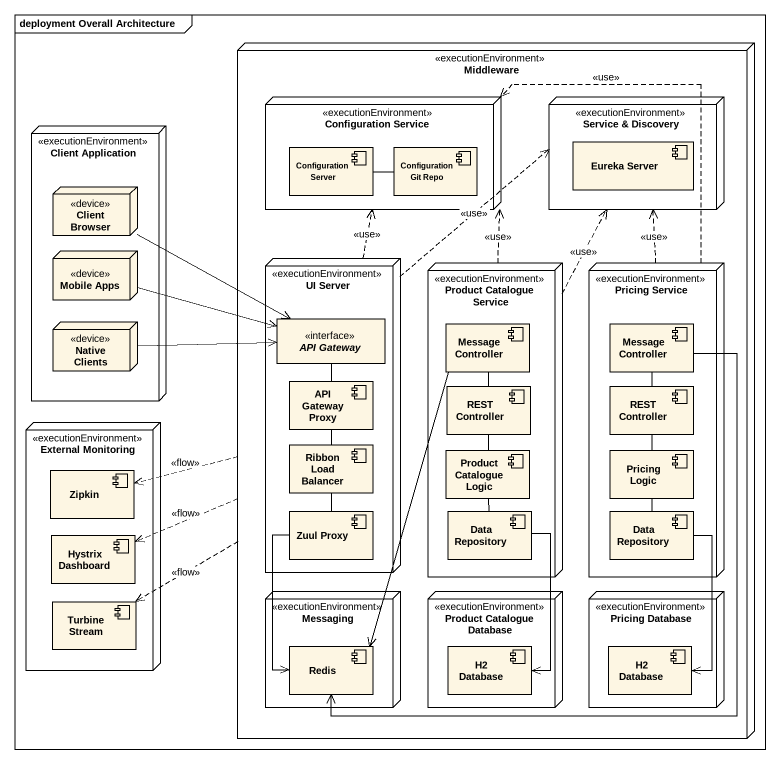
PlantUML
@startuml
mainframe deployment Overall Architecture
allowmixing
hide circle
hide empty members
node Middleware <<executionEnvironment>> {
  node "Configuration Service" as Configuration_Service <<executionEnvironment>> {
    component "Configuration Server" as Configuration_Server
    component "Configuration Git Repo" as Configuration_Git_Repo
  }
  node "Service & Discovery" as Service_Discovery <<executionEnvironment>> {
    component "Eureka Server" as Eureka_Server
  }
  node "UI Server" as UI_Server <<executionEnvironment>> {
    interface "API Gateway" as API_Gateway
    component "API Gateway Proxy" as API_Gateway_Proxy
    component "Ribbon Load Balancer" as Ribbon_Load_Balancer
    component "Zuul Proxy" as Zuul_Proxy
  }
  node "Product Catalogue Service" as Product_Catalogue_Service <<executionEnvironment>> {
    component "Message Controller" as Message_Controller
    component "REST Controller" as REST_Controller
    component "Product Catalogue Logic" as Product_Catalogue_Logic
    component "Data Repository" as Data_Repository
  }
  node "Pricing Service" as Pricing_Service <<executionEnvironment>> {
    component "Message Controller" as Message_Controller_2
    component "REST Controller" as REST_Controller_2
    component "Pricing Logic" as Pricing_Logic
    component "Data Repository" as Data_Repository_2
  }
  node Messaging <<executionEnvironment>> {
    component Redis
  }
  node "Product Catalogue Database" as Product_Catalogue_Database <<executionEnvironment>> {
    component "H2 Database" as H2_Database
  }
  node "Pricing Database" as Pricing_Database <<executionEnvironment>> {
    component "H2 Database" as H2_Database_2
  }
}
node "Client Application" as Client_Application <<executionEnvironment>> {
  node "Client Browser" as Client_Browser <<device>>
  node "Mobile Apps" as Mobile_Apps <<device>>
  node "Native Clients" as Native_Clients <<device>>
}
node "External Monitoring" as External_Monitoring <<executionEnvironment>> {
  component Zipkin
  component "Hystrix Dashboard" as Hystrix_Dashboard
  component "Turbine Stream" as Turbine_Stream
}
Middleware .left.> Zipkin : <<flow>>
Middleware .left.> Hystrix_Dashboard : <<flow>>
Middleware .left.> Turbine_Stream : <<flow>>
Configuration_Server -right- Configuration_Git_Repo
Client_Browser -right-> API_Gateway
Mobile_Apps -right-> API_Gateway
UI_Server .up.> Configuration_Service : <<use>>
UI_Server .up.> Service_Discovery : <<use>>
Product_Catalogue_Service .up.> Configuration_Service : <<use>>
Product_Catalogue_Service .up.> Service_Discovery : <<use>>
Pricing_Service .up.> Configuration_Service : <<use>>
Pricing_Service .up.> Service_Discovery : <<use>>
Native_Clients -right-> API_Gateway
API_Gateway -- API_Gateway_Proxy
Message_Controller -- REST_Controller
Message_Controller --> Redis
Message_Controller_2 -- REST_Controller_2
Message_Controller_2 --> Redis
API_Gateway_Proxy -- Ribbon_Load_Balancer
REST_Controller -- Product_Catalogue_Logic
REST_Controller_2 -- Pricing_Logic
Ribbon_Load_Balancer -- Zuul_Proxy
Product_Catalogue_Logic -- Data_Repository
Pricing_Logic -- Data_Repository_2
Zuul_Proxy --> Redis
Data_Repository --> H2_Database
Data_Repository_2 --> H2_Database_2
@enduml
